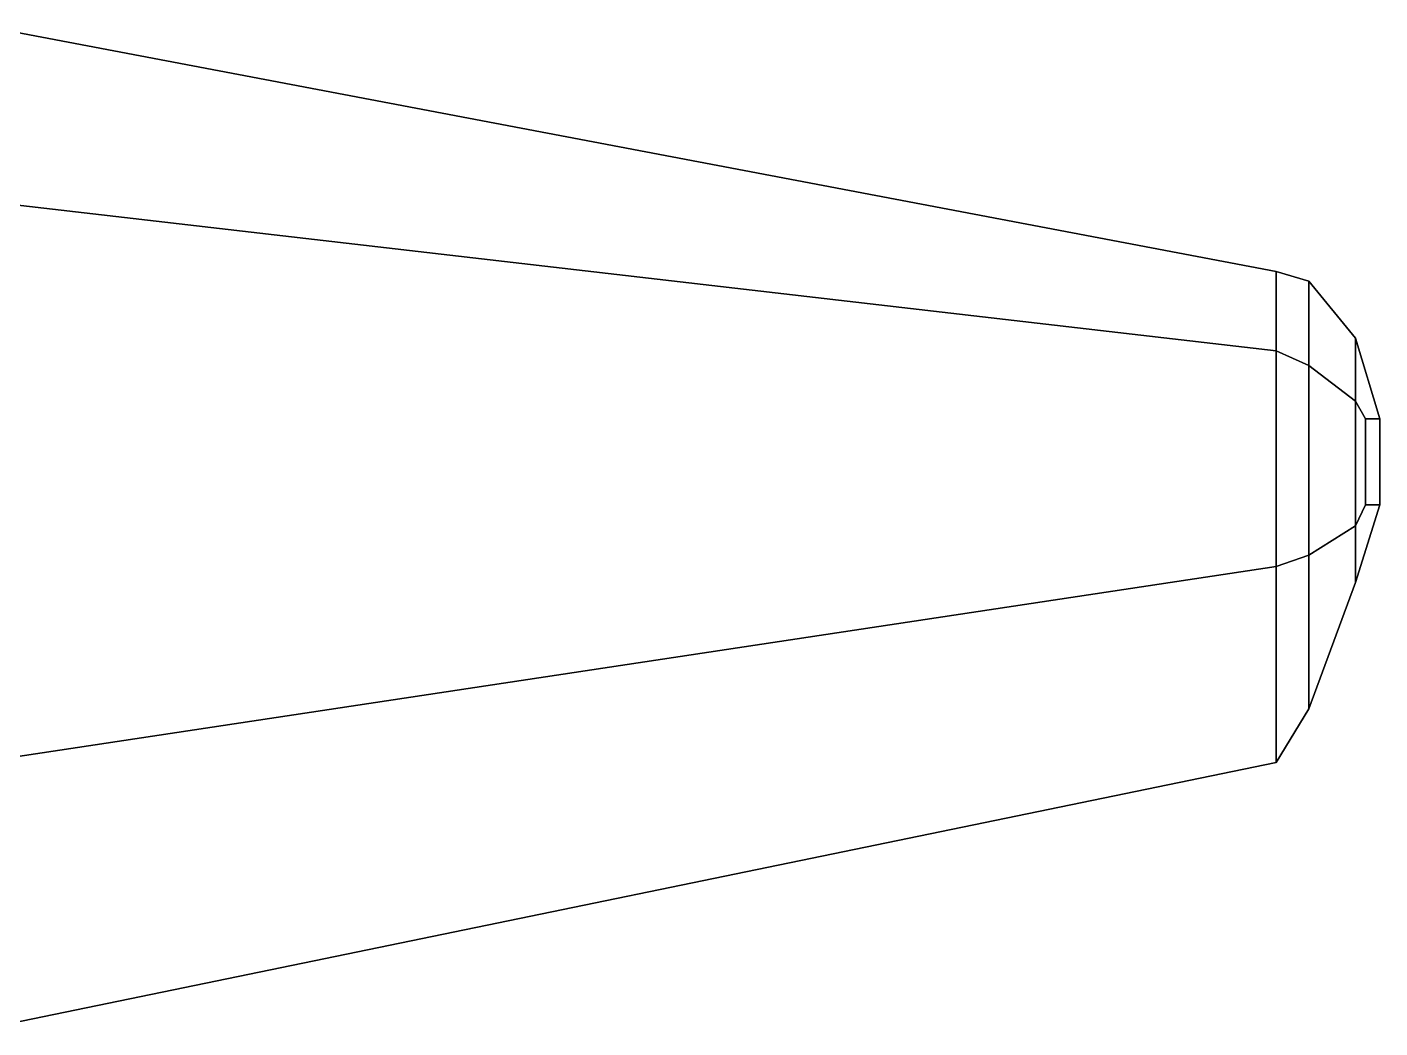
# Model space of a CAD drawing. Header units: millimetres. Extents: x -18 to 18, y -11.8 to 33.2.
# Drawn here: x 9.69 to 18.04, y -0.44 to 5.74 of the extents above; entities that cross this region are included whole.
import ezdxf

# ---------------------------------------------------------------- set-up
doc = ezdxf.new("R2010")
doc.units = ezdxf.units.MM
doc.layers.add('wing1', color=5, linetype='Continuous')

msp = doc.modelspace()

# ---------------------------------------------------------------- linework, layer by layer
at = {"layer": 'wing1'}
for points in [[(17.4, 4.23, 3.25), (9.45, 5.74, 2.55), (9.45, 4.66, 2.77), (17.4, 3.74, 3.37)], [(17.4, 3.74, 3.09), (9.45, 4.66, 2.16), (9.45, 5.74, 2.55), (17.4, 4.23, 3.25)], [(9.45, 4.66, 2.77), (9.45, 1.21, 2.77), (17.4, 2.41, 3.37), (17.4, 3.74, 3.37)], [(17.4, 2.41, 3.09), (9.45, 1.21, 2.16), (9.45, 4.66, 2.16), (17.4, 3.74, 3.09)], [(17.6, 4.17, 3.27), (17.4, 4.23, 3.25), (17.4, 3.74, 3.37), (17.6, 3.65, 3.37)], [(17.6, 3.65, 3.12), (17.4, 3.74, 3.09), (17.4, 4.23, 3.25), (17.6, 4.17, 3.27)], [(17.89, 3.82, 3.29), (17.6, 4.17, 3.27), (17.6, 3.65, 3.37), (17.89, 3.43, 3.37)], [(17.89, 3.43, 3.18), (17.6, 3.65, 3.12), (17.6, 4.17, 3.27), (17.89, 3.82, 3.29)], [(18.04, 3.32, 3.29), (17.89, 3.82, 3.29), (17.89, 3.43, 3.37), (17.95, 3.32, 3.37)], [(17.95, 3.32, 3.19), (17.89, 3.43, 3.18), (17.89, 3.82, 3.29), (18.04, 3.32, 3.29)], [(17.4, 3.74, 3.37), (17.4, 2.41, 3.37), (17.6, 2.48, 3.37), (17.6, 3.65, 3.37)], [(17.6, 2.48, 3.12), (17.4, 2.41, 3.09), (17.4, 3.74, 3.09), (17.6, 3.65, 3.12)], [(17.6, 3.65, 3.37), (17.6, 2.48, 3.37), (17.89, 2.66, 3.37), (17.89, 3.43, 3.37)], [(17.89, 2.66, 3.18), (17.6, 2.48, 3.12), (17.6, 3.65, 3.12), (17.89, 3.43, 3.18)], [(17.89, 3.43, 3.37), (17.89, 2.66, 3.37), (17.95, 2.79, 3.37), (17.95, 3.32, 3.37)], [(17.95, 2.79, 3.19), (17.89, 2.66, 3.18), (17.89, 3.43, 3.18), (17.95, 3.32, 3.19)], [(17.95, 3.32, 3.37), (17.95, 2.79, 3.37), (18.04, 2.79, 3.29), (18.04, 3.32, 3.29)], [(18.04, 3.32, 3.29), (18.04, 2.79, 3.29), (17.95, 2.79, 3.19), (17.95, 3.32, 3.19)], [(17.95, 2.79, 3.37), (17.89, 2.66, 3.37), (17.89, 2.31, 3.29), (18.04, 2.79, 3.29)], [(18.04, 2.79, 3.29), (17.89, 2.31, 3.29), (17.89, 2.66, 3.18), (17.95, 2.79, 3.19)], [(17.89, 2.66, 3.37), (17.6, 2.48, 3.37), (17.6, 1.53, 3.27), (17.89, 2.31, 3.29)], [(17.89, 2.31, 3.29), (17.6, 1.53, 3.27), (17.6, 2.48, 3.12), (17.89, 2.66, 3.18)], [(17.6, 2.48, 3.37), (17.4, 2.41, 3.37), (17.4, 1.2, 3.25), (17.6, 1.53, 3.27)], [(17.6, 1.53, 3.27), (17.4, 1.2, 3.25), (17.4, 2.41, 3.09), (17.6, 2.48, 3.12)], [(17.4, 2.41, 3.37), (9.45, 1.21, 2.77), (9.45, -0.44, 2.55), (17.4, 1.2, 3.25)], [(17.4, 1.2, 3.25), (9.45, -0.44, 2.55), (9.45, 1.21, 2.16), (17.4, 2.41, 3.09)]]:
    msp.add_3dface(points, dxfattribs=at)

doc.saveas('drawing.dxf')
